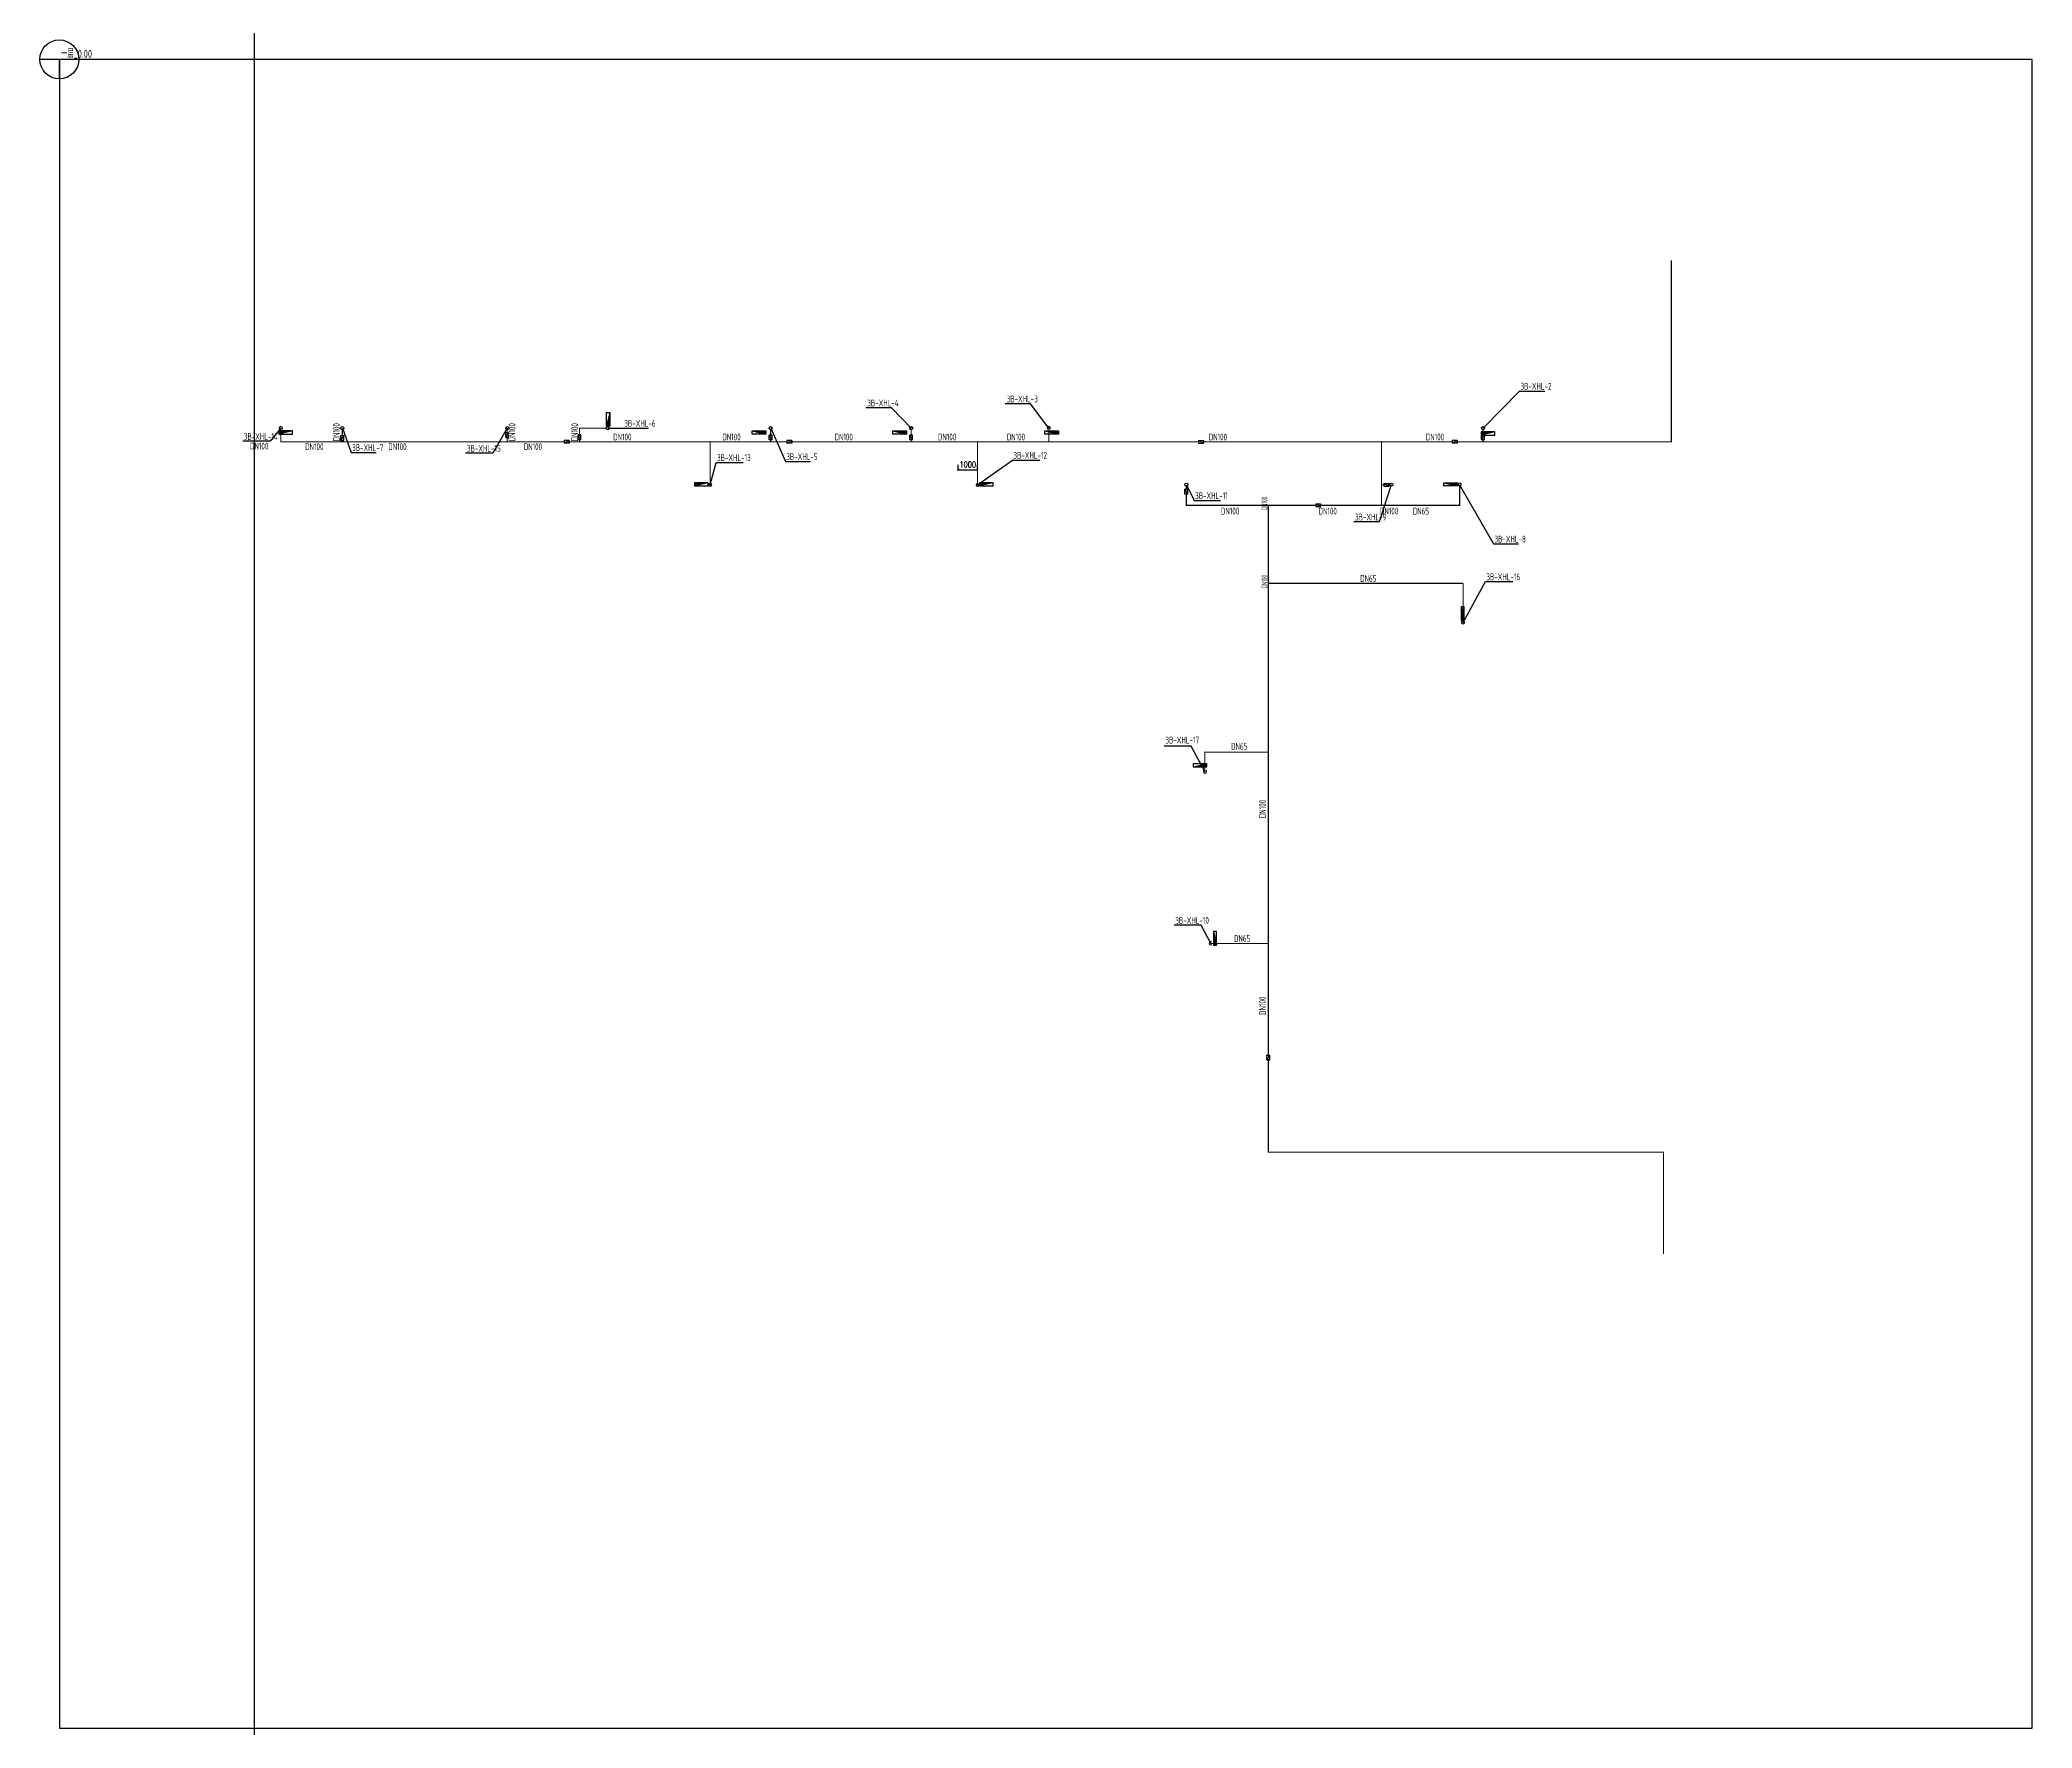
# Model space of a CAD drawing. Extents: x 403957 to 506045, y 100259 to 641020.
# Drawn here: x 403957 to 506045, y 150053 to 236570 of the extents above; entities that cross this region are included whole.
import ezdxf

# ---------------------------------------------------------------- set-up
doc = ezdxf.new("R2010")
doc.units = 0
doc.header["$LTSCALE"] = 1000
doc.layers.get('0').update_dxf_attribs({"linetype": 'CONTINUOUS'})
doc.layers.get('Defpoints').update_dxf_attribs({"color": 252, "linetype": 'CONTINUOUS'})
for name, color, linetype in [('DIM_消防', 3, 'CONTINUOUS'), ('EQUIP_消火栓', 7, 'CONTINUOUS'), ('PIPE-消防', 1, 'CONTINUOUS'), ('S-Xh_注释', 3, 'CONTINUOUS'), ('TEXT_消防', 7, 'CONTINUOUS'), ('VALVE_消防', 7, 'CONTINUOUS'), ('VPIPE-消防', 1, 'CONTINUOUS')]:
    doc.layers.add(name, color=color, linetype=linetype)
doc.styles.add('_TCH_DIM_T3', font='SIMPLEX', dxfattribs={"width": 0.705882, "bigfont": 'GBCBIG'})
doc.styles.add('_TWT_PIPEDN', font='GBENOR', dxfattribs={"width": 0.7, "height": 3.5, "bigfont": 'GBCBIG'})
doc.styles.add('_TWT_SERIAL', font='GBENOR', dxfattribs={"width": 0.7, "height": 3.5, "bigfont": 'GBCBIG'})
doc.styles.get("Standard").update_dxf_attribs({"font": 'GBENOR', "bigfont": 'GBCBIG'})
doc.dimstyles.new('_TWT_ARCH&&100', dxfattribs={"dimtxt": 297.5, "dimasz": 100, "dimexe": 250, "dimexo": 300, "dimgap": 126.25, "dimtad": 1, "dimdec": 0, "dimzin": 0, "dimdsep": 46, "dimtxsty": '_TCH_DIM_T3', "dimblk": 'ARCHTICK', "dimcen": 0.09, "dimclrt": 7, "dimazin": 2, "dimtfac": 1, "dimtdec": 0, "dimtix": 1, "dimtmove": 2, "dimatfit": 3, "dimfxl": 100, "dimtolj": 1, "dimtzin": 0, "dimarcsym": 0})

# ---------------------------------------------------------------- blocks, each defined once
blk = doc.blocks.new('Floorbase')
for p, q in [((0, 0), (-1000, 0)), ((0, -1000), (0, 0))]:
    blk.add_line(p, q)
blk.add_circle((0, 0), 1000)
at = {"style": '_TWT_PIPEDN', "width": 0.8}
blk.add_attdef('Elevation', (92, 81), '', height=400, dxfattribs=at)
blk = doc.blocks.new('$TwtSys$00000434')
for p, q in [((-0.5, 0.5), (-0.5, -0.5)), ((-0.5, -0.5), (0.5, 0.5)), ((0.5, 0.5), (-0.5, 0.5)), ((0.5, -0.5), (0.5, 0.5)), ((-0.5, -0.5), (0.5, -0.5))]:
    blk.add_line(p, q)
blk.add_solid([(0.5, -0.5), (0.5, 0.5), (-0.5, -0.5)])
blk = doc.blocks.new('$VALVE$00000316')
for p, q in [((-125, 72), (125, -72)), ((-125, 72), (-125, -72)), ((-125, 72), (125, 72)), ((125, 72), (125, -72)), ((-125, -72), (125, -72))]:
    blk.add_line(p, q)
at = {"const_width": 21.1}
blk.add_lwpolyline([(-11, 0, 1), (11, 0, 1)], format="xyb", close=True, dxfattribs=at)
for p in [(-125, 0), (125, 0)]:
    blk.add_point(p)
at = {"color": 7, "flags": 9}
for tag in ['XSIZE', 'YSIZE']:
    blk.add_attdef(tag, (0, 0), '', height=0.5, dxfattribs=at)
blk = doc.blocks.new('_ArchTick')
at = {"color": 0, "linetype": 'ByBlock', "const_width": 0.4}
blk.add_lwpolyline([(-0.5, -0.5), (0.5, 0.5)], dxfattribs=at)
blk = doc.blocks.new('*D1408')
at = {"layer": 'Defpoints', "color": 0, "transparency": 16777216}
for p in [(452007, 214534), (451007, 214195), (452007, 214195)]:
    blk.add_point(p, dxfattribs=at)
at = {"layer": 'DIM_消防', "color": 0, "lineweight": -2, "transparency": 16777216}
for p, q in [((451007, 214495), (451007, 214784)), ((451007, 214534), (452007, 214534)), ((452007, 214495), (452007, 214784))]:
    blk.add_line(p, q, dxfattribs=at)
at = {"layer": 'DIM_消防', "color": 0, "lineweight": -2, "transparency": 16777216, "xscale": 100, "yscale": 100, "zscale": 100, "rotation": 180}
blk.add_blockref('_ArchTick', (451007, 214534), dxfattribs=at)
at = {"layer": 'DIM_消防', "color": 0, "lineweight": -2, "transparency": 16777216, "xscale": 100, "yscale": 100, "zscale": 100}
blk.add_blockref('_ArchTick', (452007, 214534), dxfattribs=at)
at = {"layer": 'DIM_消防', "color": 7, "transparency": 16777216, "insert": (451507, 214809), "char_height": 297.5, "attachment_point": 5, "style": '_TCH_DIM_T3'}
blk.add_mtext('\\A1;1000', dxfattribs=at)

msp = doc.modelspace()

# ---------------------------------------------------------------- hatches: boundary and pattern name
at = {"layer": 'PIPE-消防'}
for points in [[(431607.1, 216670.5), (431577.1, 216670.5), (431577.1, 216695.5)], [(431607.1, 216670.5), (431607.1, 216695.5), (431577.1, 216695.5)], [(416307.1, 215970.5), (416277.1, 215970.5), (416277.1, 215940.5)], [(416307.1, 215970.5), (416307.1, 215940.5), (416277.1, 215940.5)], [(487557.1, 215970.5), (487557.1, 215940.5), (487587.1, 215940.5)], [(487557.1, 215970.5), (487587.1, 215970.5), (487587.1, 215940.5)], [(462707.1, 212720.5), (462677.1, 212720.5), (462677.1, 212690.5)], [(462707.1, 212720.5), (462707.1, 212690.5), (462677.1, 212690.5)], [(476707.1, 212720.5), (476707.1, 212690.5), (476737.1, 212690.5)], [(476707.1, 212720.5), (476737.1, 212720.5), (476737.1, 212690.5)], [(463657.1, 200070.5), (463657.1, 200100.5), (463632.1, 200100.5)], [(463657.1, 200070.5), (463632.1, 200070.5), (463632.1, 200100.5)], [(466907.1, 179570.5), (466907.1, 179540.5), (466877.1, 179540.5)], [(466907.1, 179570.5), (466877.1, 179570.5), (466877.1, 179540.5)], [(487157.1, 179570.5), (487157.1, 179600.5), (487187.1, 179600.5)], [(487157.1, 179570.5), (487187.1, 179570.5), (487187.1, 179600.5)]]:
    msp.add_hatch(color=256, dxfattribs=at).paths.add_polyline_path(points)

# ---------------------------------------------------------------- linework, layer by layer
msp.add_xline((414957.1, 224920.9), (0, 1))
at = {"layer": 'DIM_消防'}
for p, q in [((477907.1, 216670.5), (479774.6, 218573.4)), ((479774.6, 218573.4), (481072.1, 218573.4)), ((447592.4, 217717.3, -6810.3), (446287, 217717.3, -6810.3)), ((448607.1, 216670.5), (447592.4, 217717.3, -6810.3)), ((454721.3, 217923.6), (453427.5, 217923.6)), ((455657.1, 216670.5), (454721.3, 217923.6)), ((416307.1, 216670.5), (415757.2, 215999.8)), ((419457.1, 216670.5), (419907.1, 215427.2)), ((427907.1, 216670.5, -3000), (427167.8, 215390.7, -3000)), ((433057.1, 216670.5), (433857.1, 216670.5)), ((433857.1, 216670.5), (435152.6, 216670.5)), ((441407.1, 216670.5), (442157.4, 214970.5)), ((415757.2, 215999.8), (414352.9, 215999.8)), ((419907.1, 215427.2), (421192.8, 215427.2)), ((427167.8, 215390.7, -3000), (425775.1, 215390.7, -3000)), ((438307.1, 213770.5, 6000), (438608.7, 214915.3, 3000)), ((438608.7, 214915.3, 3000), (440001.4, 214915.3, 3000)), ((442157.4, 214970.5), (443451.3, 214970.5)), ((452007.1, 213770.5, 3000), (453798.1, 215036.2)), ((453798.1, 215036.2), (455194.5, 215036.2)), ((462707.1, 213770.5), (463107.1, 212970.5)), ((473207.1, 213770.5), (472580.5, 211870.5)), ((476707.1, 213770.5), (478442.1, 210740.1)), ((463107.1, 212970.5), (464451.9, 212970.5)), ((472580.5, 211870.5), (471280.7, 211870.5)), ((478442.1, 210740.1), (479727.8, 210740.1)), ((476882.1, 206720.5), (478032.1, 208807.7)), ((478032.1, 208807.7), (479426.4, 208807.7)), ((462948.8, 200370.5, 3000), (461564.3, 200370.5, 3000)), ((463657.1, 199070.5, 3000), (462948.8, 200370.5, 3000)), ((463457.1, 191200), (462072.5, 191200)), ((463957.1, 190270.5), (463457.1, 191200))]:
    msp.add_line(p, q, dxfattribs=at)
at = {"layer": 'PIPE-消防'}
for points, const_width in [([(487557.1, 215970.5), (487557.1, 225270.5)], 60), ([(416307.1, 216670.5), (416307.1, 215970.5)], 60), ([(419457.1, 216295.3), (419457.1, 216590.5)], 60), ([(427907.1, 216445.3), (427907.1, 216590.5)], 60), ([(431607.1, 216670.5), (431607.1, 216325.3)], 60), ([(431607.1, 216670.5), (432977.1, 216670.5)], 50), ([(441407.1, 216590.5), (441407.1, 216315.3)], 60), ([(448607.1, 216590.5), (448607.1, 216315.3)], 60), ([(455657.1, 216670.5), (455657.1, 215970.5)], 60), ([(477907.1, 216590.5), (477907.1, 216345.3)], 60), ([(416307.1, 215970.5), (419457.1, 215970.5)], 60), ([(419457.1, 215970.5), (419457.1, 216045.6)], 60), ([(419457.1, 215970.5), (427907.1, 215970.5)], 60), ([(427907.1, 215970.5), (427907.1, 216195.6)], 60), ([(427907.1, 215970.5), (430832.3, 215970.5)], 60), ([(431081.9, 215970.5), (431607.1, 215970.5)], 60), ([(431607.1, 216075.6), (431607.1, 215970.5)], 60), ([(431607.1, 215970.5), (438307.1, 215970.5)], 60), ([(438307.1, 213770.5), (438307.1, 215970.5)], 60), ([(438307.1, 215970.5), (441407.1, 215970.5)], 60), ([(441407.1, 216065.6), (441407.1, 215970.5)], 60), ([(441407.1, 215970.5), (442232.3, 215970.5)], 60), ([(442481.9, 215970.5), (448607.1, 215970.5)], 60), ([(448607.1, 216065.6), (448607.1, 215970.5)], 60), ([(448607.1, 215970.5), (452007.1, 215970.5)], 60), ([(452007.1, 215970.5), (455657.1, 215970.5)], 60), ([(452007.1, 213770.5), (452007.1, 215970.5)], 60), ([(455657.1, 215970.5), (463332.3, 215970.5)], 60), ([(463581.9, 215970.5), (472707.1, 215970.5)], 60), ([(472707.1, 215970.5), (472707.1, 213770.5)], 60), ([(472707.1, 215970.5), (476332.3, 215970.5)], 60), ([(476581.9, 215970.5), (477907.1, 215970.5)], 60), ([(477907.1, 216095.6), (477907.1, 215970.5)], 60), ([(477907.1, 215970.5), (487557.1, 215970.5)], 60), ([(462707.1, 213690.5), (462707.1, 213545.3)], 60), ([(472832.3, 213770.5), (472707.1, 213770.5)], 60), ([(472707.1, 213770.5), (472707.1, 212720.5)], 60), ([(473127.1, 213770.5), (473081.9, 213770.5)], 60), ([(476707.1, 213770.5), (476707.1, 212720.5)], 60), ([(462707.1, 213295.6), (462707.1, 212720.5)], 60), ([(462707.1, 212720.5), (466907.1, 212720.5)], 60), ([(466907.1, 212720.5), (469332.3, 212720.5)], 60), ([(466907.1, 208720.5), (466907.1, 212720.5)], 60), ([(469581.9, 212720.5), (472707.1, 212720.5)], 60), ([(472707.1, 212720.5), (473207.1, 212720.5)], 60), ([(473207.1, 212720.5), (476707.1, 212720.5)], 60), ([(466907.1, 200070.5), (466907.1, 208720.5)], 60), ([(476882.1, 208720.5), (466907.1, 208720.5)], 60), ([(476882.1, 208720.5), (476882.1, 206720.5)], 50), ([(463657.1, 200070.5), (466907.1, 200070.5)], 60), ([(463657.1, 199070.5), (463657.1, 200070.5)], 50), ([(466907.1, 190270.5), (466907.1, 200070.5)], 60), ([(463957.1, 190270.5), (466907.1, 190270.5)], 50), ([(466907.1, 184545.3), (466907.1, 190270.5)], 60), ([(466907.1, 179570.5), (466907.1, 184295.6)], 60), ([(466907.1, 179570.5), (487157.1, 179570.5)], 60), ([(487157.1, 179570.5), (487157.1, 174348.7)], 60)]:
    msp.add_lwpolyline(points, dxfattribs=dict(at, const_width=const_width))
at = {"layer": 'S-Xh_注释'}
msp.add_lwpolyline([(404957.1, 150053.3), (506045.1, 150053.3), (506045.1, 235570.5), (404957.1, 235570.5)], close=True, dxfattribs=at)
at = {"layer": 'VPIPE-消防'}
for centre in [(419457.1, 216670.5), (427907.1, 216670.5), (433057.1, 216670.5), (433057.1, 216670.5), (441407.1, 216670.5), (448607.1, 216670.5), (477907.1, 216670.5), (462707.1, 213770.5), (473207.1, 213770.5)]:
    msp.add_circle(centre, 80, dxfattribs=at)
for centre, start, end in [((416307.1, 216670.5), 315, 225), ((455657.1, 216670.5), 315, 225), ((438307.1, 213770.5), 135, 45), ((452007.1, 213770.5), 135, 45), ((476707.1, 213770.5), 315, 225), ((476882.1, 206720.5), 135, 45), ((463657.1, 199070.5), 135, 45), ((463957.1, 190270.5), 45, 315)]:
    msp.add_arc(centre, 80, start, end, dxfattribs=at)

# ---------------------------------------------------------------- block references
at = {"layer": 'EQUIP_消火栓', "xscale": 700, "zscale": 700}
for p, yscale, rotation in [((433077.1, 217120.5), -160, 270), ((416557.1, 216450.5), 160, 179.9999999999997), ((478157.1, 216400.5), 160, 179.9999999999997), ((437857.1, 213790.5), 160, 179.9999999999997), ((452457.1, 213790.5), 160, 179.9999999999997), ((476257.1, 213790.5), -160, 359.9999999999997), ((476862.1, 207170.5), 160, 270.0000000000002), ((463407.1, 199390.5), 160, 8.050727742903542e-12), ((464177.1, 190520.5), 160, 270.0000000000002)]:
    msp.add_blockref('$TwtSys$00000434', p, dxfattribs=dict(at, yscale=yscale, rotation=rotation))
at = {"layer": 'EQUIP_消火栓', "xscale": 700, "yscale": -160, "zscale": 700}
for p in [(440807.1, 216450.5), (448007.1, 216450.5), (455807.1, 216450.5)]:
    msp.add_blockref('$TwtSys$00000434', p, dxfattribs=at)
at = {"layer": 'S-Xh_注释', "color": 0}
msp.add_blockref('Floorbase', (404957.1, 235570.5), dxfattribs=at).add_auto_attribs({'Elevation': '一层_0.00'})
at = {"layer": 'VALVE_消防', "rotation": 90}
for p in [(427907.1, 216320.5), (419457.1, 216170.5), (466907.1, 184420.5)]:
    msp.add_blockref('$VALVE$00000316', p, dxfattribs=at)
at = {"layer": 'VALVE_消防', "yscale": -1, "rotation": 180}
msp.add_blockref('$VALVE$00000316', (430957.1, 215970.5), dxfattribs=at)
at = {"layer": 'VALVE_消防', "xscale": -1, "rotation": 270}
for p in [(431607.1, 216200.5), (441407.1, 216190.5), (448607.1, 216190.5), (462707.1, 213420.5)]:
    msp.add_blockref('$VALVE$00000316', p, dxfattribs=at)
at = {"layer": 'VALVE_消防', "xscale": -1}
for p in [(442357.1, 215970.5), (476457.1, 215970.5)]:
    msp.add_blockref('$VALVE$00000316', p, dxfattribs=at)
at = {"layer": 'VALVE_消防'}
for p in [(463457.1, 215970.5), (469457.1, 212720.5)]:
    msp.add_blockref('$VALVE$00000316', p, dxfattribs=at)
at = {"layer": 'VALVE_消防', "xscale": -1, "yscale": -1}
for p, rotation in [((477907.1, 216220.5), 270), ((472957.1, 213770.5), 180.0000000000033)]:
    msp.add_blockref('$VALVE$00000316', p, dxfattribs=dict(at, rotation=rotation))

# ---------------------------------------------------------------- texts
at = {"layer": 'DIM_消防', "color": 7, "style": '_TWT_SERIAL', "width": 0.7}
for s, p in [('3B-XHL-2', (479826.1, 218643.4)), ('3B-XHL-4', (446357, 217787.3, -6810.3)), ('3B-XHL-3', (453497.5, 217993.6)), ('3B-XHL-6', (433908.7, 216740.5)), ('3B-XHL-14', (414411.9, 216069.8)), ('DN100', (414728.3, 215579.8)), ('3B-XHL-7', (419959.1, 215497.2)), ('3B-XHL-15', (425845.1, 215460.7, -3000)), ('3B-XHL-12', (453846.4, 215106.2)), ('3B-XHL-13', (438657.1, 214985.3, 3000)), ('3B-XHL-5', (442209, 215040.5)), ('3B-XHL-11', (463156.9, 213040.5)), ('3B-XHL-9', (471350.7, 211940.5)), ('3B-XHL-8', (478494, 210810.1)), ('3B-XHL-16', (478080.4, 208877.7)), ('3B-XHL-17', (461634.3, 200510.5, 3000)), ('3B-XHL-10', (462142.5, 191270))]:
    msp.add_text(s, height=350, dxfattribs=at).set_placement(p)
at = {"layer": 'TEXT_消防', "style": '_TWT_PIPEDN', "width": 0.7}
for p in [(419332.1, 215993.7), (428322.2, 215993.7), (431532.1, 215993.7), (466782.1, 196687.5), (466782.1, 186606.8)]:
    msp.add_text('DN100', height=350, rotation=90, dxfattribs=at).set_placement(p)
for s, p in [('DN100', (417555.4, 215545.5)), ('DN100', (421812.7, 215545.5)), ('DN100', (428754.9, 215545.5)), ('DN100', (433338.9, 216045.5)), ('DN100', (438932.8, 216045.5)), ('DN100', (444680.4, 216045.5)), ('DN100', (449980.4, 216045.5)), ('DN100', (453505.4, 216045.5)), ('DN100', (463855.4, 216045.5)), ('DN100', (474980.4, 216045.5)), ('DN100', (464480.4, 212245.5)), ('DN100', (469480.4, 212245.5)), ('DN100', (472630.4, 212245.5)), ('DN65', (474311.9, 212245.5)), ('DN65', (471614.8, 208795.5)), ('DN65', (465002.3, 200195.5)), ('DN65', (465152.3, 190345.5))]:
    msp.add_text(s, height=350, dxfattribs=at).set_placement(p)
at = {"layer": 'TEXT_消防', "width": 0.6}
for p in [(466857.1, 212471.3), (466857.1, 208460.8)]:
    msp.add_text('DN100', height=300, rotation=90, dxfattribs=at).set_placement(p)

# ---------------------------------------------------------------- dimensions: what is measured, and where the dimension line sits
at = {"layer": 'DIM_消防'}
dim = msp.add_aligned_dim(p1=(451007.1, 214195.5), p2=(452007.1, 214195.5), distance=338.2, dimstyle='_TWT_ARCH&&100', dxfattribs=at)
dim.commit()
dim.dimension.update_dxf_attribs({"geometry": '*D1408', "text_midpoint": (451507.1, 214808.7)})

doc.saveas('drawing.dxf')
